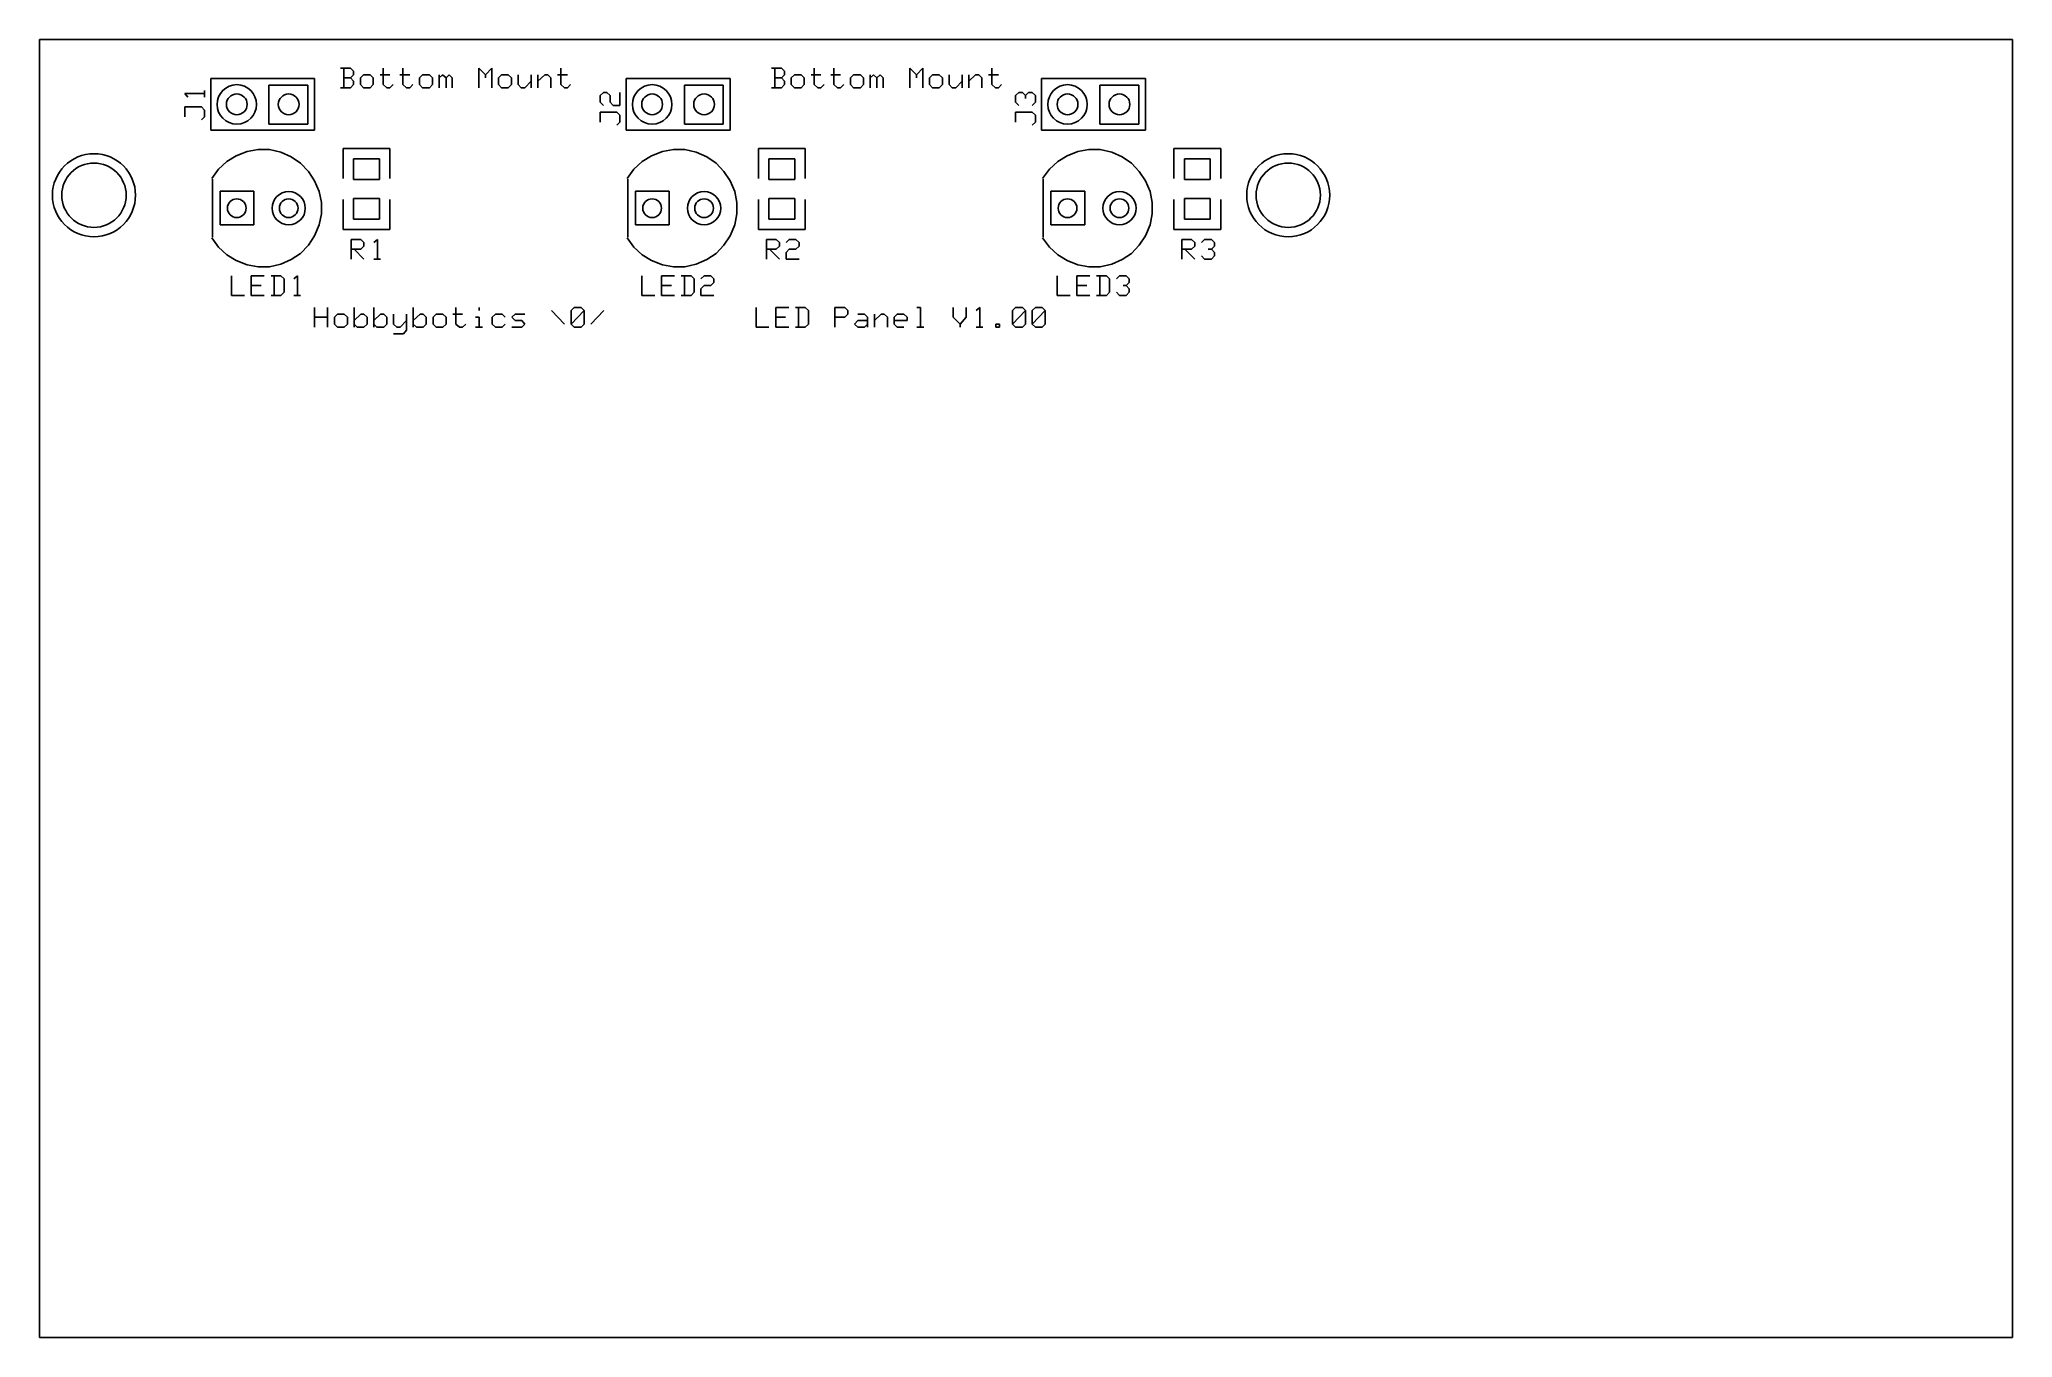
# Model space of a CAD drawing. Extents: x 0 to 3.8, y 0 to 2.5.
import ezdxf

# ---------------------------------------------------------------- set-up
doc = ezdxf.new("R2010")
doc.units = 0
doc.layers.get('0').update_dxf_attribs({"linetype": 'CONTINUOUS'})

msp = doc.modelspace()

# ---------------------------------------------------------------- linework, layer by layer
at = {"color": 7}
for p, q in [((0, 2.5), (3.8, 2.5)), ((0, 0), (0, 2.5)), ((3.8, 2.5), (3.8, 0)), ((0.58, 2.445), (0.599, 2.445)), ((0.586, 2.445), (0.586, 2.407)), ((0.599, 2.445), (0.605, 2.439)), ((0.605, 2.432), (0.599, 2.426)), ((0.605, 2.439), (0.605, 2.432)), ((0.624, 2.432), (0.618, 2.426)), ((0.637, 2.432), (0.624, 2.432)), ((0.643, 2.426), (0.637, 2.432)), ((0.656, 2.432), (0.675, 2.432)), ((0.662, 2.445), (0.662, 2.413)), ((0.694, 2.432), (0.713, 2.432)), ((0.7, 2.445), (0.7, 2.413)), ((0.738, 2.432), (0.732, 2.426)), ((0.751, 2.432), (0.738, 2.432)), ((0.757, 2.426), (0.751, 2.432)), ((0.77, 2.432), (0.77, 2.407)), ((0.77, 2.426), (0.776, 2.432)), ((0.776, 2.432), (0.783, 2.426)), ((0.783, 2.426), (0.789, 2.432)), ((0.789, 2.432), (0.795, 2.426)), ((0.846, 2.407), (0.846, 2.445)), ((0.846, 2.445), (0.859, 2.432)), ((0.859, 2.432), (0.871, 2.445)), ((0.859, 2.432), (0.859, 2.426)), ((0.871, 2.445), (0.871, 2.407)), ((0.89, 2.432), (0.884, 2.426)), ((0.903, 2.432), (0.89, 2.432)), ((0.909, 2.426), (0.903, 2.432)), ((0.922, 2.432), (0.922, 2.413)), ((0.947, 2.432), (0.947, 2.407)), ((0.96, 2.432), (0.96, 2.407)), ((0.96, 2.42), (0.973, 2.432)), ((0.973, 2.432), (0.979, 2.432)), ((0.979, 2.432), (0.985, 2.426)), ((0.998, 2.432), (1.017, 2.432)), ((1.004, 2.445), (1.004, 2.413)), ((1.41, 2.445), (1.429, 2.445)), ((1.416, 2.445), (1.416, 2.407)), ((1.429, 2.445), (1.435, 2.439)), ((1.435, 2.432), (1.429, 2.426)), ((1.435, 2.439), (1.435, 2.432)), ((1.454, 2.432), (1.448, 2.426)), ((1.467, 2.432), (1.454, 2.432)), ((1.473, 2.426), (1.467, 2.432)), ((1.486, 2.432), (1.505, 2.432)), ((1.492, 2.445), (1.492, 2.413)), ((1.524, 2.432), (1.543, 2.432)), ((1.53, 2.445), (1.53, 2.413)), ((1.568, 2.432), (1.562, 2.426)), ((1.581, 2.432), (1.568, 2.432)), ((1.587, 2.426), (1.581, 2.432)), ((1.6, 2.432), (1.6, 2.407)), ((1.6, 2.426), (1.606, 2.432)), ((1.606, 2.432), (1.613, 2.426)), ((1.613, 2.426), (1.619, 2.432)), ((1.619, 2.432), (1.625, 2.426)), ((1.676, 2.407), (1.676, 2.445)), ((1.676, 2.445), (1.689, 2.432)), ((1.689, 2.432), (1.701, 2.445)), ((1.689, 2.432), (1.689, 2.426)), ((1.701, 2.445), (1.701, 2.407)), ((1.72, 2.432), (1.714, 2.426)), ((1.733, 2.432), (1.72, 2.432)), ((1.739, 2.426), (1.733, 2.432)), ((1.752, 2.432), (1.752, 2.413)), ((1.777, 2.432), (1.777, 2.407)), ((1.79, 2.432), (1.79, 2.407)), ((1.79, 2.42), (1.803, 2.432)), ((1.803, 2.432), (1.809, 2.432)), ((1.809, 2.432), (1.815, 2.426)), ((1.828, 2.432), (1.847, 2.432)), ((1.834, 2.445), (1.834, 2.413)), ((0.286, 2.389), (0.28, 2.396)), ((0.28, 2.396), (0.318, 2.396)), ((0.318, 2.389), (0.318, 2.402)), ((0.53, 2.425), (0.33, 2.425)), ((0.33, 2.325), (0.33, 2.425)), ((0.442, 2.412), (0.517, 2.412)), ((0.442, 2.337), (0.442, 2.412)), ((0.517, 2.412), (0.517, 2.337)), ((0.53, 2.325), (0.53, 2.425)), ((0.599, 2.407), (0.58, 2.407)), ((0.586, 2.426), (0.599, 2.426)), ((0.599, 2.426), (0.605, 2.42)), ((0.605, 2.413), (0.599, 2.407)), ((0.605, 2.42), (0.605, 2.413)), ((0.618, 2.426), (0.618, 2.413)), ((0.618, 2.413), (0.624, 2.407)), ((0.624, 2.407), (0.637, 2.407)), ((0.637, 2.407), (0.643, 2.413)), ((0.643, 2.413), (0.643, 2.426)), ((0.662, 2.413), (0.669, 2.407)), ((0.669, 2.407), (0.675, 2.407)), ((0.675, 2.407), (0.681, 2.413)), ((0.7, 2.413), (0.707, 2.407)), ((0.707, 2.407), (0.713, 2.407)), ((0.713, 2.407), (0.719, 2.413)), ((0.732, 2.426), (0.732, 2.413)), ((0.732, 2.413), (0.738, 2.407)), ((0.738, 2.407), (0.751, 2.407)), ((0.751, 2.407), (0.757, 2.413)), ((0.757, 2.413), (0.757, 2.426)), ((0.783, 2.426), (0.783, 2.407)), ((0.795, 2.426), (0.795, 2.407)), ((0.884, 2.426), (0.884, 2.413)), ((0.884, 2.413), (0.89, 2.407)), ((0.89, 2.407), (0.903, 2.407)), ((0.903, 2.407), (0.909, 2.413)), ((0.909, 2.413), (0.909, 2.426)), ((0.922, 2.413), (0.928, 2.407)), ((0.928, 2.407), (0.935, 2.407)), ((0.935, 2.407), (0.947, 2.42)), ((0.985, 2.426), (0.985, 2.407)), ((1.004, 2.413), (1.011, 2.407)), ((1.011, 2.407), (1.017, 2.407)), ((1.017, 2.407), (1.023, 2.413)), ((1.08, 2.392), (1.086, 2.398)), ((1.086, 2.398), (1.093, 2.398)), ((1.093, 2.398), (1.099, 2.392)), ((1.118, 2.373), (1.118, 2.398)), ((1.33, 2.425), (1.13, 2.425)), ((1.13, 2.325), (1.13, 2.425)), ((1.242, 2.412), (1.317, 2.412)), ((1.242, 2.337), (1.242, 2.412)), ((1.317, 2.412), (1.317, 2.337)), ((1.33, 2.325), (1.33, 2.425)), ((1.429, 2.407), (1.41, 2.407)), ((1.416, 2.426), (1.429, 2.426)), ((1.429, 2.426), (1.435, 2.42)), ((1.435, 2.413), (1.429, 2.407)), ((1.435, 2.42), (1.435, 2.413)), ((1.448, 2.426), (1.448, 2.413)), ((1.448, 2.413), (1.454, 2.407)), ((1.454, 2.407), (1.467, 2.407)), ((1.467, 2.407), (1.473, 2.413)), ((1.473, 2.413), (1.473, 2.426)), ((1.492, 2.413), (1.499, 2.407)), ((1.499, 2.407), (1.505, 2.407)), ((1.505, 2.407), (1.511, 2.413)), ((1.53, 2.413), (1.537, 2.407)), ((1.537, 2.407), (1.543, 2.407)), ((1.543, 2.407), (1.549, 2.413)), ((1.562, 2.426), (1.562, 2.413)), ((1.562, 2.413), (1.568, 2.407)), ((1.568, 2.407), (1.581, 2.407)), ((1.581, 2.407), (1.587, 2.413)), ((1.587, 2.413), (1.587, 2.426)), ((1.613, 2.426), (1.613, 2.407)), ((1.625, 2.426), (1.625, 2.407)), ((1.714, 2.426), (1.714, 2.413)), ((1.714, 2.413), (1.72, 2.407)), ((1.72, 2.407), (1.733, 2.407)), ((1.733, 2.407), (1.739, 2.413)), ((1.739, 2.413), (1.739, 2.426)), ((1.752, 2.413), (1.758, 2.407)), ((1.758, 2.407), (1.765, 2.407)), ((1.765, 2.407), (1.777, 2.42)), ((1.815, 2.426), (1.815, 2.407)), ((1.834, 2.413), (1.841, 2.407)), ((1.841, 2.407), (1.847, 2.407)), ((1.847, 2.407), (1.853, 2.413)), ((1.88, 2.392), (1.886, 2.398)), ((1.886, 2.398), (1.893, 2.398)), ((1.893, 2.398), (1.899, 2.392)), ((1.899, 2.392), (1.905, 2.398)), ((1.905, 2.398), (1.912, 2.398)), ((1.912, 2.398), (1.918, 2.392)), ((2.13, 2.425), (1.93, 2.425)), ((1.93, 2.325), (1.93, 2.425)), ((2.042, 2.412), (2.117, 2.412)), ((2.042, 2.337), (2.042, 2.412)), ((2.117, 2.412), (2.117, 2.337)), ((2.13, 2.325), (2.13, 2.425)), ((0.28, 2.351), (0.28, 2.37)), ((0.28, 2.37), (0.312, 2.37)), ((0.312, 2.37), (0.318, 2.364)), ((0.318, 2.364), (0.318, 2.351)), ((1.08, 2.379), (1.08, 2.392)), ((1.086, 2.373), (1.08, 2.379)), ((1.08, 2.341), (1.08, 2.36)), ((1.08, 2.36), (1.112, 2.36)), ((1.099, 2.392), (1.099, 2.379)), ((1.099, 2.379), (1.105, 2.373)), ((1.105, 2.373), (1.118, 2.373)), ((1.112, 2.36), (1.118, 2.354)), ((1.88, 2.379), (1.88, 2.392)), ((1.886, 2.373), (1.88, 2.379)), ((1.88, 2.341), (1.88, 2.36)), ((1.88, 2.36), (1.912, 2.36)), ((1.899, 2.392), (1.899, 2.386)), ((1.918, 2.379), (1.912, 2.373)), ((1.912, 2.36), (1.918, 2.354)), ((1.918, 2.392), (1.918, 2.379)), ((0.318, 2.351), (0.312, 2.345)), ((0.53, 2.325), (0.33, 2.325)), ((0.517, 2.337), (0.442, 2.337)), ((1.118, 2.341), (1.112, 2.335)), ((1.118, 2.354), (1.118, 2.341)), ((1.33, 2.325), (1.13, 2.325)), ((1.317, 2.337), (1.242, 2.337)), ((1.918, 2.341), (1.912, 2.335)), ((1.918, 2.354), (1.918, 2.341)), ((2.13, 2.325), (1.93, 2.325)), ((2.117, 2.337), (2.042, 2.337)), ((0.4, 2.284), (0.379, 2.276)), ((0.421, 2.288), (0.4, 2.284)), ((0.443, 2.288), (0.421, 2.288)), ((0.465, 2.283), (0.443, 2.288)), ((0.485, 2.274), (0.465, 2.283)), ((0.675, 2.29), (0.585, 2.29)), ((0.585, 2.29), (0.585, 2.232)), ((0.675, 2.232), (0.675, 2.29)), ((1.2, 2.284), (1.179, 2.276)), ((1.221, 2.288), (1.2, 2.284)), ((1.243, 2.288), (1.221, 2.288)), ((1.265, 2.283), (1.243, 2.288)), ((1.285, 2.274), (1.265, 2.283)), ((1.475, 2.29), (1.385, 2.29)), ((1.385, 2.29), (1.385, 2.232)), ((1.475, 2.232), (1.475, 2.29)), ((2, 2.284), (1.979, 2.276)), ((2.021, 2.288), (2, 2.284)), ((2.043, 2.288), (2.021, 2.288)), ((2.065, 2.283), (2.043, 2.288)), ((2.085, 2.274), (2.065, 2.283)), ((2.275, 2.29), (2.185, 2.29)), ((2.185, 2.29), (2.185, 2.232)), ((2.275, 2.232), (2.275, 2.29)), ((0.345, 2.25), (0.332, 2.232)), ((0.361, 2.265), (0.345, 2.25)), ((0.379, 2.276), (0.361, 2.265)), ((0.503, 2.262), (0.485, 2.274)), ((0.518, 2.246), (0.503, 2.262)), ((0.53, 2.228), (0.518, 2.246)), ((0.605, 2.27), (0.655, 2.27)), ((0.605, 2.23), (0.605, 2.27)), ((0.655, 2.27), (0.655, 2.23)), ((1.145, 2.25), (1.132, 2.232)), ((1.161, 2.265), (1.145, 2.25)), ((1.179, 2.276), (1.161, 2.265)), ((1.303, 2.262), (1.285, 2.274)), ((1.318, 2.246), (1.303, 2.262)), ((1.33, 2.228), (1.318, 2.246)), ((1.405, 2.27), (1.455, 2.27)), ((1.405, 2.23), (1.405, 2.27)), ((1.455, 2.27), (1.455, 2.23)), ((1.945, 2.25), (1.932, 2.232)), ((1.961, 2.265), (1.945, 2.25)), ((1.979, 2.276), (1.961, 2.265)), ((2.103, 2.262), (2.085, 2.274)), ((2.118, 2.246), (2.103, 2.262)), ((2.13, 2.228), (2.118, 2.246)), ((2.205, 2.27), (2.255, 2.27)), ((2.205, 2.23), (2.205, 2.27)), ((2.255, 2.27), (2.255, 2.23)), ((0.333, 2.119), (0.333, 2.231)), ((0.348, 2.208), (0.413, 2.208)), ((0.348, 2.143), (0.348, 2.208)), ((0.413, 2.208), (0.413, 2.143)), ((0.539, 2.207), (0.53, 2.228)), ((0.543, 2.186), (0.539, 2.207)), ((0.655, 2.23), (0.605, 2.23)), ((1.133, 2.119), (1.133, 2.231)), ((1.148, 2.208), (1.213, 2.208)), ((1.148, 2.143), (1.148, 2.208)), ((1.213, 2.208), (1.213, 2.143)), ((1.339, 2.207), (1.33, 2.228)), ((1.343, 2.186), (1.339, 2.207)), ((1.455, 2.23), (1.405, 2.23)), ((1.933, 2.119), (1.933, 2.231)), ((1.948, 2.208), (2.013, 2.208)), ((1.948, 2.143), (1.948, 2.208)), ((2.013, 2.208), (2.013, 2.143)), ((2.139, 2.207), (2.13, 2.228)), ((2.143, 2.186), (2.139, 2.207)), ((2.255, 2.23), (2.205, 2.23)), ((0.543, 2.164), (0.543, 2.186)), ((0.585, 2.134), (0.585, 2.192)), ((0.605, 2.194), (0.655, 2.194)), ((0.605, 2.154), (0.605, 2.194)), ((0.655, 2.194), (0.655, 2.154)), ((0.675, 2.192), (0.675, 2.134)), ((1.343, 2.164), (1.343, 2.186)), ((1.385, 2.134), (1.385, 2.192)), ((1.405, 2.194), (1.455, 2.194)), ((1.405, 2.154), (1.405, 2.194)), ((1.455, 2.194), (1.455, 2.154)), ((1.475, 2.192), (1.475, 2.134)), ((2.143, 2.164), (2.143, 2.186)), ((2.185, 2.134), (2.185, 2.192)), ((2.205, 2.194), (2.255, 2.194)), ((2.205, 2.154), (2.205, 2.194)), ((2.255, 2.194), (2.255, 2.154)), ((2.275, 2.192), (2.275, 2.134)), ((0.413, 2.143), (0.348, 2.143)), ((0.53, 2.122), (0.539, 2.143)), ((0.539, 2.143), (0.543, 2.164)), ((0.675, 2.134), (0.585, 2.134)), ((0.655, 2.154), (0.605, 2.154)), ((1.213, 2.143), (1.148, 2.143)), ((1.33, 2.122), (1.339, 2.143)), ((1.339, 2.143), (1.343, 2.164)), ((1.475, 2.134), (1.385, 2.134)), ((1.455, 2.154), (1.405, 2.154)), ((2.013, 2.143), (1.948, 2.143)), ((2.13, 2.122), (2.139, 2.143)), ((2.139, 2.143), (2.143, 2.164)), ((2.275, 2.134), (2.185, 2.134)), ((2.255, 2.154), (2.205, 2.154)), ((0.332, 2.118), (0.345, 2.1)), ((0.345, 2.1), (0.361, 2.085)), ((0.503, 2.088), (0.518, 2.104)), ((0.518, 2.104), (0.53, 2.122)), ((0.6, 2.077), (0.6, 2.115)), ((0.6, 2.115), (0.619, 2.115)), ((0.619, 2.096), (0.6, 2.096)), ((0.606, 2.096), (0.625, 2.077)), ((0.619, 2.115), (0.625, 2.109)), ((0.625, 2.102), (0.619, 2.096)), ((0.625, 2.109), (0.625, 2.102)), ((0.644, 2.109), (0.651, 2.115)), ((0.651, 2.115), (0.651, 2.077)), ((1.132, 2.118), (1.145, 2.1)), ((1.145, 2.1), (1.161, 2.085)), ((1.303, 2.088), (1.318, 2.104)), ((1.318, 2.104), (1.33, 2.122)), ((1.4, 2.077), (1.4, 2.115)), ((1.4, 2.115), (1.419, 2.115)), ((1.419, 2.096), (1.4, 2.096)), ((1.406, 2.096), (1.425, 2.077)), ((1.419, 2.115), (1.425, 2.109)), ((1.425, 2.102), (1.419, 2.096)), ((1.425, 2.109), (1.425, 2.102)), ((1.438, 2.109), (1.444, 2.115)), ((1.444, 2.096), (1.438, 2.09)), ((1.438, 2.09), (1.438, 2.077)), ((1.444, 2.115), (1.457, 2.115)), ((1.457, 2.096), (1.444, 2.096)), ((1.457, 2.115), (1.463, 2.109)), ((1.463, 2.102), (1.457, 2.096)), ((1.463, 2.109), (1.463, 2.102)), ((1.932, 2.118), (1.945, 2.1)), ((1.945, 2.1), (1.961, 2.085)), ((2.103, 2.088), (2.118, 2.104)), ((2.118, 2.104), (2.13, 2.122)), ((2.2, 2.077), (2.2, 2.115)), ((2.2, 2.115), (2.219, 2.115)), ((2.219, 2.096), (2.2, 2.096)), ((2.206, 2.096), (2.225, 2.077)), ((2.219, 2.115), (2.225, 2.109)), ((2.225, 2.102), (2.219, 2.096)), ((2.225, 2.109), (2.225, 2.102)), ((2.238, 2.109), (2.244, 2.115)), ((2.244, 2.115), (2.257, 2.115)), ((2.257, 2.096), (2.251, 2.096)), ((2.257, 2.115), (2.263, 2.109)), ((2.263, 2.102), (2.257, 2.096)), ((2.257, 2.096), (2.263, 2.09)), ((2.263, 2.109), (2.263, 2.102)), ((2.263, 2.09), (2.263, 2.083)), ((0.361, 2.085), (0.379, 2.074)), ((0.379, 2.074), (0.4, 2.066)), ((0.4, 2.066), (0.421, 2.062)), ((0.421, 2.062), (0.443, 2.062)), ((0.443, 2.062), (0.465, 2.067)), ((0.465, 2.067), (0.485, 2.076)), ((0.485, 2.076), (0.503, 2.088)), ((0.644, 2.077), (0.657, 2.077)), ((1.161, 2.085), (1.179, 2.074)), ((1.179, 2.074), (1.2, 2.066)), ((1.2, 2.066), (1.221, 2.062)), ((1.221, 2.062), (1.243, 2.062)), ((1.243, 2.062), (1.265, 2.067)), ((1.265, 2.067), (1.285, 2.076)), ((1.285, 2.076), (1.303, 2.088)), ((1.438, 2.077), (1.463, 2.077)), ((1.961, 2.085), (1.979, 2.074)), ((1.979, 2.074), (2, 2.066)), ((2, 2.066), (2.021, 2.062)), ((2.021, 2.062), (2.043, 2.062)), ((2.043, 2.062), (2.065, 2.067)), ((2.065, 2.067), (2.085, 2.076)), ((2.085, 2.076), (2.103, 2.088)), ((2.244, 2.077), (2.238, 2.083)), ((2.257, 2.077), (2.244, 2.077)), ((2.263, 2.083), (2.257, 2.077)), ((0.37, 2.045), (0.37, 2.007)), ((0.433, 2.045), (0.408, 2.045)), ((0.408, 2.045), (0.408, 2.007)), ((0.408, 2.026), (0.427, 2.026)), ((0.446, 2.045), (0.465, 2.045)), ((0.452, 2.045), (0.452, 2.007)), ((0.465, 2.045), (0.471, 2.039)), ((0.471, 2.039), (0.471, 2.013)), ((0.49, 2.039), (0.497, 2.045)), ((0.497, 2.045), (0.497, 2.007)), ((1.16, 2.045), (1.16, 2.007)), ((1.223, 2.045), (1.198, 2.045)), ((1.198, 2.045), (1.198, 2.007)), ((1.198, 2.026), (1.217, 2.026)), ((1.236, 2.045), (1.255, 2.045)), ((1.242, 2.045), (1.242, 2.007)), ((1.255, 2.045), (1.261, 2.039)), ((1.261, 2.039), (1.261, 2.013)), ((1.274, 2.039), (1.28, 2.045)), ((1.28, 2.026), (1.274, 2.02)), ((1.274, 2.02), (1.274, 2.007)), ((1.28, 2.045), (1.293, 2.045)), ((1.293, 2.026), (1.28, 2.026)), ((1.293, 2.045), (1.299, 2.039)), ((1.299, 2.032), (1.293, 2.026)), ((1.299, 2.039), (1.299, 2.032)), ((1.96, 2.045), (1.96, 2.007)), ((2.023, 2.045), (1.998, 2.045)), ((1.998, 2.045), (1.998, 2.007)), ((1.998, 2.026), (2.017, 2.026)), ((2.036, 2.045), (2.055, 2.045)), ((2.042, 2.045), (2.042, 2.007)), ((2.055, 2.045), (2.061, 2.039)), ((2.061, 2.039), (2.061, 2.013)), ((2.074, 2.039), (2.08, 2.045)), ((2.08, 2.045), (2.093, 2.045)), ((2.093, 2.026), (2.087, 2.026)), ((2.093, 2.045), (2.099, 2.039)), ((2.099, 2.032), (2.093, 2.026)), ((2.093, 2.026), (2.099, 2.02)), ((2.099, 2.039), (2.099, 2.032)), ((2.099, 2.02), (2.099, 2.013)), ((0.37, 2.007), (0.395, 2.007)), ((0.408, 2.007), (0.433, 2.007)), ((0.465, 2.007), (0.446, 2.007)), ((0.471, 2.013), (0.465, 2.007)), ((0.49, 2.007), (0.503, 2.007)), ((0.53, 1.984), (0.53, 1.946)), ((0.555, 1.984), (0.555, 1.946)), ((0.606, 1.984), (0.606, 1.946)), ((0.644, 1.984), (0.644, 1.946)), ((0.72, 1.984), (0.72, 1.946)), ((0.802, 1.984), (0.802, 1.952)), ((0.847, 1.984), (0.847, 1.978)), ((0.986, 1.978), (1.011, 1.952)), ((1.024, 1.978), (1.03, 1.984)), ((1.024, 1.952), (1.024, 1.978)), ((1.024, 1.952), (1.049, 1.978)), ((1.03, 1.984), (1.043, 1.984)), ((1.043, 1.984), (1.049, 1.978)), ((1.049, 1.978), (1.049, 1.952)), ((1.062, 1.952), (1.087, 1.978)), ((1.16, 2.007), (1.185, 2.007)), ((1.198, 2.007), (1.223, 2.007)), ((1.255, 2.007), (1.236, 2.007)), ((1.261, 2.013), (1.255, 2.007)), ((1.274, 2.007), (1.299, 2.007)), ((1.38, 1.984), (1.38, 1.946)), ((1.443, 1.984), (1.418, 1.984)), ((1.418, 1.984), (1.418, 1.946)), ((1.456, 1.984), (1.475, 1.984)), ((1.462, 1.984), (1.462, 1.946)), ((1.475, 1.984), (1.481, 1.978)), ((1.481, 1.978), (1.481, 1.952)), ((1.532, 1.946), (1.532, 1.984)), ((1.532, 1.984), (1.551, 1.984)), ((1.551, 1.984), (1.557, 1.978)), ((1.557, 1.978), (1.557, 1.971)), ((1.69, 1.984), (1.697, 1.984)), ((1.697, 1.984), (1.697, 1.946)), ((1.76, 1.984), (1.76, 1.965)), ((1.785, 1.965), (1.785, 1.984)), ((1.804, 1.978), (1.811, 1.984)), ((1.811, 1.984), (1.811, 1.946)), ((1.874, 1.978), (1.88, 1.984)), ((1.874, 1.952), (1.874, 1.978)), ((1.874, 1.952), (1.899, 1.978)), ((1.88, 1.984), (1.893, 1.984)), ((1.893, 1.984), (1.899, 1.978)), ((1.899, 1.978), (1.899, 1.952)), ((1.912, 1.978), (1.918, 1.984)), ((1.912, 1.952), (1.912, 1.978)), ((1.912, 1.952), (1.937, 1.978)), ((1.918, 1.984), (1.931, 1.984)), ((1.931, 1.984), (1.937, 1.978)), ((1.937, 1.978), (1.937, 1.952)), ((1.96, 2.007), (1.985, 2.007)), ((1.998, 2.007), (2.023, 2.007)), ((2.055, 2.007), (2.036, 2.007)), ((2.061, 2.013), (2.055, 2.007)), ((2.08, 2.007), (2.074, 2.013)), ((2.093, 2.007), (2.08, 2.007)), ((2.099, 2.013), (2.093, 2.007)), ((0.53, 1.965), (0.555, 1.965)), ((0.574, 1.971), (0.568, 1.965)), ((0.568, 1.965), (0.568, 1.952)), ((0.568, 1.952), (0.574, 1.946)), ((0.587, 1.971), (0.574, 1.971)), ((0.574, 1.946), (0.587, 1.946)), ((0.593, 1.965), (0.587, 1.971)), ((0.587, 1.946), (0.593, 1.952)), ((0.593, 1.952), (0.593, 1.965)), ((0.606, 1.959), (0.619, 1.971)), ((0.612, 1.946), (0.606, 1.952)), ((0.625, 1.946), (0.612, 1.946)), ((0.619, 1.971), (0.625, 1.971)), ((0.625, 1.971), (0.631, 1.965)), ((0.631, 1.952), (0.625, 1.946)), ((0.631, 1.965), (0.631, 1.952)), ((0.644, 1.959), (0.657, 1.971)), ((0.65, 1.946), (0.644, 1.952)), ((0.663, 1.946), (0.65, 1.946)), ((0.657, 1.971), (0.663, 1.971)), ((0.663, 1.971), (0.669, 1.965)), ((0.669, 1.952), (0.663, 1.946)), ((0.669, 1.965), (0.669, 1.952)), ((0.682, 1.971), (0.682, 1.952)), ((0.682, 1.952), (0.688, 1.946)), ((0.688, 1.946), (0.695, 1.946)), ((0.695, 1.946), (0.707, 1.959)), ((0.707, 1.94), (0.701, 1.933)), ((0.707, 1.971), (0.707, 1.94)), ((0.72, 1.959), (0.733, 1.971)), ((0.726, 1.946), (0.72, 1.952)), ((0.739, 1.946), (0.726, 1.946)), ((0.733, 1.971), (0.739, 1.971)), ((0.739, 1.971), (0.745, 1.965)), ((0.745, 1.952), (0.739, 1.946)), ((0.745, 1.965), (0.745, 1.952)), ((0.764, 1.971), (0.758, 1.965)), ((0.758, 1.965), (0.758, 1.952)), ((0.758, 1.952), (0.764, 1.946)), ((0.777, 1.971), (0.764, 1.971)), ((0.764, 1.946), (0.777, 1.946)), ((0.783, 1.965), (0.777, 1.971)), ((0.777, 1.946), (0.783, 1.952)), ((0.783, 1.952), (0.783, 1.965)), ((0.796, 1.971), (0.815, 1.971)), ((0.802, 1.952), (0.809, 1.946)), ((0.809, 1.946), (0.815, 1.946)), ((0.815, 1.946), (0.821, 1.952)), ((0.84, 1.965), (0.847, 1.965)), ((0.84, 1.946), (0.853, 1.946)), ((0.847, 1.965), (0.847, 1.946)), ((0.878, 1.971), (0.872, 1.965)), ((0.872, 1.965), (0.872, 1.952)), ((0.872, 1.952), (0.878, 1.946)), ((0.891, 1.971), (0.878, 1.971)), ((0.878, 1.946), (0.891, 1.946)), ((0.897, 1.965), (0.891, 1.971)), ((0.891, 1.946), (0.897, 1.952)), ((0.916, 1.971), (0.91, 1.965)), ((0.91, 1.965), (0.916, 1.959)), ((0.929, 1.946), (0.91, 1.946)), ((0.935, 1.971), (0.916, 1.971)), ((0.916, 1.959), (0.929, 1.959)), ((0.929, 1.959), (0.935, 1.952)), ((0.935, 1.952), (0.929, 1.946)), ((1.03, 1.946), (1.024, 1.952)), ((1.043, 1.946), (1.03, 1.946)), ((1.049, 1.952), (1.043, 1.946)), ((1.38, 1.946), (1.405, 1.946)), ((1.418, 1.965), (1.437, 1.965)), ((1.418, 1.946), (1.443, 1.946)), ((1.475, 1.946), (1.456, 1.946)), ((1.481, 1.952), (1.475, 1.946)), ((1.551, 1.965), (1.532, 1.965)), ((1.557, 1.971), (1.551, 1.965)), ((1.576, 1.959), (1.57, 1.952)), ((1.57, 1.952), (1.576, 1.946)), ((1.576, 1.971), (1.589, 1.971)), ((1.595, 1.959), (1.576, 1.959)), ((1.576, 1.946), (1.589, 1.946)), ((1.589, 1.971), (1.595, 1.965)), ((1.589, 1.946), (1.595, 1.952)), ((1.595, 1.965), (1.595, 1.946)), ((1.608, 1.971), (1.608, 1.946)), ((1.608, 1.959), (1.621, 1.971)), ((1.621, 1.971), (1.627, 1.971)), ((1.627, 1.971), (1.633, 1.965)), ((1.633, 1.965), (1.633, 1.946)), ((1.652, 1.971), (1.646, 1.965)), ((1.646, 1.965), (1.646, 1.952)), ((1.646, 1.959), (1.671, 1.959)), ((1.646, 1.952), (1.652, 1.946)), ((1.665, 1.971), (1.652, 1.971)), ((1.652, 1.946), (1.665, 1.946)), ((1.671, 1.965), (1.665, 1.971)), ((1.671, 1.959), (1.671, 1.965)), ((1.69, 1.946), (1.703, 1.946)), ((1.76, 1.965), (1.773, 1.952)), ((1.773, 1.952), (1.785, 1.965)), ((1.773, 1.952), (1.773, 1.946)), ((1.804, 1.946), (1.817, 1.946)), ((1.842, 1.946), (1.842, 1.952)), ((1.842, 1.952), (1.849, 1.952)), ((1.849, 1.946), (1.842, 1.946)), ((1.849, 1.952), (1.849, 1.946)), ((1.88, 1.946), (1.874, 1.952)), ((1.893, 1.946), (1.88, 1.946)), ((1.899, 1.952), (1.893, 1.946)), ((1.918, 1.946), (1.912, 1.952)), ((1.931, 1.946), (1.918, 1.946)), ((1.937, 1.952), (1.931, 1.946)), ((0.701, 1.933), (0.682, 1.933)), ((3.8, 0), (0, 0))]:
    msp.add_line(p, q, dxfattribs=at)
for centre, radius in [((0.38, 2.375), 0.038), ((0.38, 2.375), 0.02), ((0.48, 2.375), 0.02), ((1.18, 2.375), 0.038), ((1.18, 2.375), 0.02), ((1.28, 2.375), 0.02), ((1.98, 2.375), 0.038), ((1.98, 2.375), 0.02), ((2.08, 2.375), 0.02), ((0.105, 2.2), 0.08), ((2.405, 2.2), 0.08), ((0.105, 2.2), 0.062), ((2.405, 2.2), 0.062), ((0.48, 2.175), 0.032), ((1.28, 2.175), 0.032), ((2.08, 2.175), 0.032), ((0.38, 2.175), 0.018), ((0.48, 2.175), 0.018), ((1.18, 2.175), 0.018), ((1.28, 2.175), 0.018), ((1.98, 2.175), 0.018), ((2.08, 2.175), 0.018)]:
    msp.add_circle(centre, radius, dxfattribs=at)

doc.saveas('drawing.dxf')
